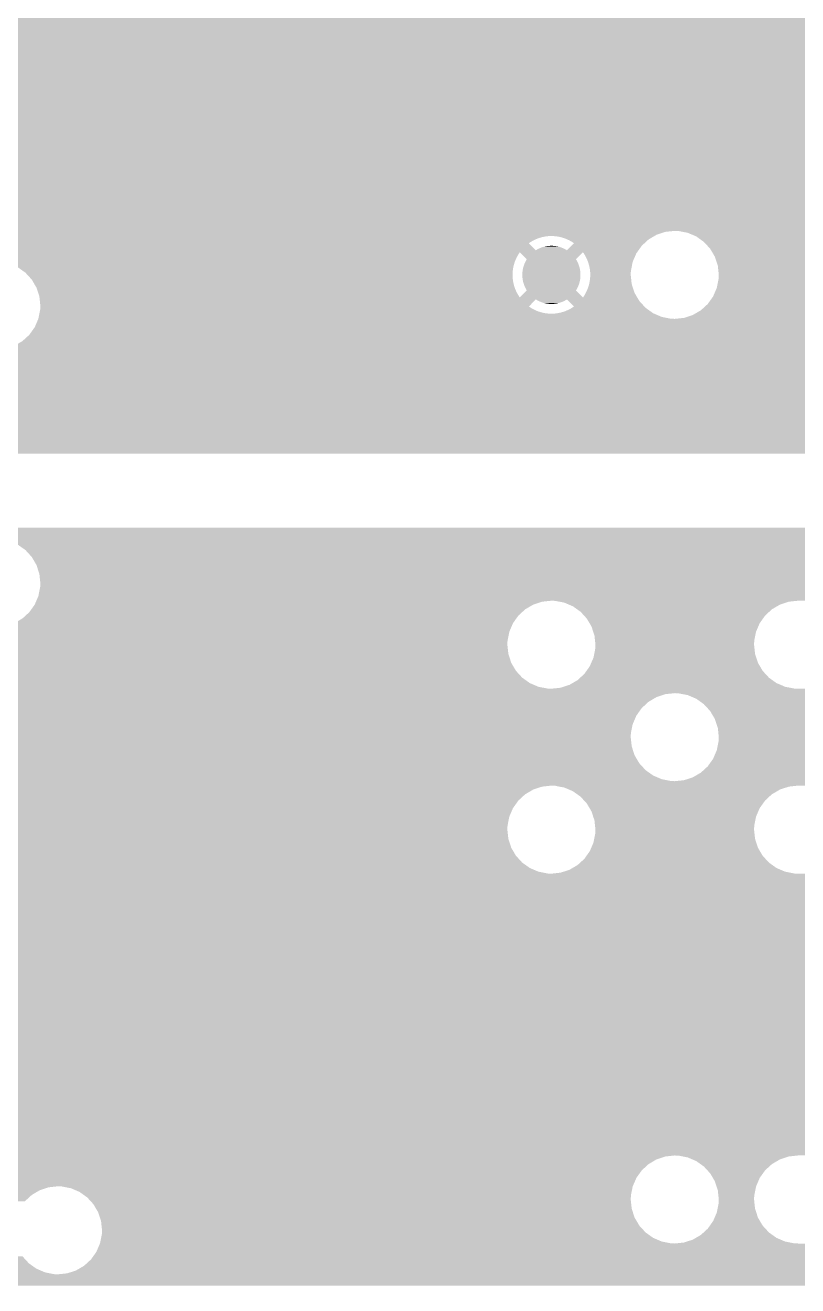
# Model space of a CAD drawing. Extents: x 295 to 953, y 10 to 290.
# Drawn here: x 815.87 to 834.16, y 105.17 to 135.03 of the extents above; entities that cross this region are included whole.
import ezdxf

# ---------------------------------------------------------------- set-up
doc = ezdxf.new("R2010")
doc.units = 0
doc.header["$LTSCALE"] = 5
doc.header["$MEASUREMENT"] = 0
doc.layers.add('PWR', color=7, linetype='CONTINUOUS')

msp = doc.modelspace()

# ---------------------------------------------------------------- linework, layer by layer
at = {"layer": 'PWR'}
for points in [[(796.342, 134.96), (796.342, 137.881), (839.135, 134.96), (839.135, 137.881)], [(796.342, 134.229), (796.342, 134.96), (839.135, 134.229), (839.135, 134.96)], [(796.342, 134.029), (796.342, 134.229), (839.158, 134.029), (839.135, 134.229)], [(796.342, 133.839), (796.342, 134.029), (839.227, 133.839), (839.158, 134.029)], [(796.342, 133.669), (796.342, 133.839), (839.337, 133.669), (839.227, 133.839)], [(796.342, 133.53), (796.342, 133.669), (839.483, 133.53), (839.337, 133.669)], [(796.342, 133.427), (796.342, 133.53), (839.657, 133.427), (839.483, 133.53)], [(796.342, 133.368), (796.342, 133.427), (839.85, 133.368), (839.657, 133.427)], [(796.342, 133.353), (796.342, 133.368), (840.011, 133.353), (839.85, 133.368)], [(796.342, 133.352), (796.342, 133.353), (862.053, 133.352), (862.052, 133.353)], [(796.342, 130.16), (796.342, 133.352), (862.053, 130.16), (862.053, 133.352)], [(807.972, 130.156), (807.88, 130.16), (831.21, 130.156), (831.248, 130.16)], [(808.07, 130.137), (807.972, 130.156), (831.029, 130.137), (831.21, 130.156)], [(808.188, 130.114), (808.07, 130.137), (830.958, 130.114), (831.029, 130.137)], [(808.294, 130.068), (808.188, 130.114), (830.819, 130.068), (830.958, 130.114)], [(808.366, 130.037), (808.294, 130.068), (830.767, 130.037), (830.819, 130.068)], [(808.375, 130.034), (808.366, 130.037), (828.241, 130.034), (828.307, 130.037)], [(808.391, 130.027), (808.375, 130.034), (828.188, 130.027), (828.241, 130.034)], [(808.393, 130.025), (808.391, 130.027), (828.176, 130.025), (828.188, 130.027)], [(808.411, 130.012), (808.393, 130.025), (828.112, 130.012), (828.176, 130.025)], [(808.436, 129.995), (808.411, 130.012), (828.049, 129.995), (828.112, 130.012)], [(808.467, 129.973), (808.436, 129.995), (827.987, 129.973), (828.049, 129.995)], [(808.504, 129.946), (808.467, 129.973), (827.927, 129.946), (827.987, 129.973)], [(808.547, 129.916), (808.504, 129.946), (827.869, 129.916), (827.927, 129.946)], [(828.372, 130.036), (828.307, 130.037), (830.765, 130.036), (830.767, 130.037)], [(828.438, 130.031), (828.372, 130.036), (830.756, 130.031), (830.765, 130.036)], [(828.503, 130.021), (828.438, 130.031), (830.738, 130.021), (830.756, 130.031)], [(828.566, 130.006), (828.503, 130.021), (830.713, 130.006), (830.738, 130.021)], [(828.629, 129.987), (828.566, 130.006), (830.68, 129.987), (830.713, 130.006)], [(828.69, 129.963), (828.629, 129.987), (830.64, 129.963), (830.68, 129.987)], [(828.703, 129.957), (828.69, 129.963), (830.629, 129.957), (830.64, 129.963)], [(828.75, 129.935), (828.703, 129.957), (830.605, 129.935), (830.629, 129.957)], [(828.807, 129.903), (828.75, 129.935), (830.57, 129.903), (830.605, 129.935)], [(831.34, 130.156), (831.248, 130.16), (862.053, 130.156), (862.053, 130.16)], [(831.556, 130.114), (831.34, 130.156), (862.053, 130.114), (862.053, 130.156)], [(831.759, 130.027), (831.556, 130.114), (862.053, 130.027), (862.053, 130.114)], [(831.938, 129.899), (831.759, 130.027), (862.053, 129.899), (862.053, 130.027)], [(808.57, 129.899), (808.547, 129.916), (827.843, 129.899), (827.869, 129.916)], [(808.587, 129.881), (808.57, 129.899), (827.814, 129.881), (827.843, 129.899)], [(808.6, 129.867), (808.587, 129.881), (827.793, 129.867), (827.814, 129.881)], [(808.719, 129.736), (808.6, 129.867), (827.923, 129.736), (827.793, 129.867)], [(808.74, 129.7), (808.719, 129.736), (827.959, 129.7), (827.923, 129.736)], [(808.769, 129.652), (808.74, 129.7), (830.356, 129.652), (830.39, 129.7)], [(808.801, 129.597), (808.769, 129.652), (827.542, 129.597), (827.578, 129.652)], [(827.744, 129.486), (827.578, 129.652), (828.91, 129.486), (829.076, 129.652)], [(827.959, 129.7), (827.992, 129.72), (828.695, 129.7), (828.661, 129.72)], [(827.992, 129.72), (828.009, 129.729), (828.661, 129.72), (828.646, 129.729)], [(828.009, 129.729), (828.043, 129.746), (828.646, 129.729), (828.61, 129.746)], [(828.043, 129.746), (828.061, 129.753), (828.61, 129.746), (828.595, 129.753)], [(828.061, 129.753), (828.095, 129.767), (828.595, 129.753), (828.557, 129.767)], [(828.095, 129.767), (828.114, 129.773), (828.557, 129.767), (828.541, 129.773)], [(828.114, 129.773), (828.15, 129.784), (828.541, 129.773), (828.503, 129.784)], [(828.15, 129.784), (828.17, 129.788), (828.503, 129.784), (828.487, 129.788)], [(828.17, 129.788), (828.205, 129.796), (828.487, 129.788), (828.446, 129.796)], [(828.205, 129.796), (828.227, 129.799), (828.446, 129.796), (828.431, 129.799)], [(828.227, 129.799), (828.261, 129.804), (828.431, 129.799), (828.388, 129.804)], [(828.261, 129.804), (828.289, 129.805), (828.388, 129.804), (828.375, 129.805)], [(828.289, 129.805), (828.318, 129.807), (828.375, 129.805), (828.318, 129.807)], [(828.695, 129.7), (828.803, 129.808), (830.39, 129.7), (830.467, 129.808)], [(828.803, 129.808), (828.861, 129.867), (830.467, 129.808), (830.531, 129.867)], [(828.861, 129.867), (828.807, 129.903), (830.531, 129.867), (830.57, 129.903)], [(829.092, 129.628), (829.076, 129.652), (830.339, 129.628), (830.356, 129.652)], [(829.102, 129.614), (829.092, 129.628), (830.333, 129.614), (830.339, 129.628)], [(832.087, 129.736), (831.938, 129.899), (862.053, 129.736), (862.053, 129.899)], [(832.132, 129.661), (832.087, 129.736), (862.053, 129.661), (862.053, 129.736)], [(832.145, 129.637), (832.132, 129.661), (848.531, 129.637), (848.774, 129.661)], [(832.186, 129.568), (832.145, 129.637), (848.298, 129.568), (848.531, 129.637)], [(808.831, 129.546), (808.801, 129.597), (827.513, 129.546), (827.542, 129.597)], [(808.833, 129.54), (808.831, 129.546), (827.51, 129.54), (827.513, 129.546)], [(808.852, 129.481), (808.833, 129.54), (827.482, 129.481), (827.51, 129.54)], [(808.869, 129.43), (808.852, 129.481), (827.462, 129.43), (827.482, 129.481)], [(815.274, 129.426), (815.183, 129.43), (827.46, 129.426), (827.462, 129.43)], [(815.307, 129.42), (815.274, 129.426), (827.458, 129.42), (827.46, 129.426)], [(815.491, 129.383), (815.307, 129.42), (827.447, 129.383), (827.458, 129.42)], [(815.553, 129.357), (815.491, 129.383), (827.439, 129.357), (827.447, 129.383)], [(815.693, 129.296), (815.553, 129.357), (827.425, 129.296), (827.439, 129.357)], [(827.659, 129.286), (827.672, 129.332), (828.995, 129.286), (828.982, 129.332)], [(827.672, 129.332), (827.675, 129.34), (828.982, 129.332), (828.979, 129.34)], [(827.675, 129.34), (827.692, 129.385), (828.979, 129.34), (828.962, 129.385)], [(827.692, 129.385), (827.696, 129.393), (828.962, 129.385), (828.959, 129.393)], [(827.696, 129.393), (827.716, 129.436), (828.959, 129.393), (828.938, 129.436)], [(827.716, 129.436), (827.721, 129.444), (828.938, 129.436), (828.934, 129.444)], [(827.721, 129.444), (827.744, 129.486), (828.934, 129.444), (828.91, 129.486)], [(829.135, 129.558), (829.102, 129.614), (830.309, 129.558), (830.333, 129.614)], [(829.164, 129.499), (829.135, 129.558), (830.283, 129.499), (830.309, 129.558)], [(829.189, 129.438), (829.164, 129.499), (830.257, 129.438), (830.283, 129.499)], [(829.194, 129.426), (829.189, 129.438), (830.252, 129.426), (830.257, 129.438)], [(829.21, 129.376), (829.194, 129.426), (830.242, 129.376), (830.252, 129.426)], [(829.226, 129.313), (829.21, 129.376), (830.23, 129.313), (830.242, 129.376)], [(832.199, 129.546), (832.186, 129.568), (848.255, 129.546), (848.298, 129.568)], [(832.228, 129.456), (832.199, 129.546), (848.082, 129.456), (848.255, 129.546)], [(832.268, 129.337), (832.228, 129.456), (847.931, 129.337), (848.082, 129.456)], [(832.271, 129.305), (832.268, 129.337), (847.891, 129.305), (847.931, 129.337)], [(815.698, 129.293), (815.693, 129.296), (827.424, 129.293), (827.425, 129.296)], [(815.789, 129.228), (815.698, 129.293), (827.414, 129.228), (827.424, 129.293)], [(815.873, 129.169), (815.789, 129.228), (827.409, 129.169), (827.414, 129.228)], [(815.878, 129.163), (815.873, 129.169), (827.408, 129.163), (827.409, 129.169)], [(815.938, 129.097), (815.878, 129.163), (827.407, 129.097), (827.408, 129.163)], [(815.998, 129.032), (815.938, 129.097), (827.411, 129.032), (827.407, 129.097)], [(816.022, 129.006), (815.998, 129.032), (827.414, 129.006), (827.411, 129.032)], [(827.638, 129.118), (827.639, 129.165), (829.016, 129.118), (829.014, 129.165)], [(827.638, 129.117), (827.638, 129.118), (829.016, 129.117), (829.016, 129.118)], [(827.64, 129.07), (827.638, 129.117), (829.015, 129.07), (829.016, 129.117)], [(827.639, 129.165), (827.64, 129.174), (829.014, 129.165), (829.014, 129.174)], [(827.64, 129.174), (827.646, 129.222), (829.014, 129.174), (829.008, 129.222)], [(827.64, 129.061), (827.64, 129.07), (829.014, 129.061), (829.015, 129.07)], [(827.646, 129.013), (827.64, 129.061), (829.009, 129.013), (829.014, 129.061)], [(827.646, 129.222), (827.647, 129.231), (829.008, 129.222), (829.007, 129.231)], [(827.647, 129.231), (827.656, 129.277), (829.007, 129.231), (828.997, 129.277)], [(827.656, 129.277), (827.659, 129.286), (828.997, 129.277), (828.995, 129.286)], [(829.238, 129.248), (829.226, 129.313), (830.217, 129.248), (830.23, 129.313)], [(829.242, 129.209), (829.238, 129.248), (830.209, 129.209), (830.217, 129.248)], [(829.24, 129.007), (829.246, 129.072), (830.217, 129.007), (830.21, 129.072)], [(829.245, 129.183), (829.242, 129.209), (830.208, 129.183), (830.209, 129.209)], [(829.247, 129.118), (829.245, 129.183), (830.205, 129.118), (830.208, 129.183)], [(829.246, 129.072), (829.247, 129.117), (830.21, 129.072), (830.205, 129.117)], [(829.247, 129.117), (829.247, 129.118), (830.205, 129.117), (830.205, 129.118)], [(832.291, 129.12), (832.271, 129.305), (847.732, 129.12), (847.891, 129.305)], [(832.287, 129.026), (832.291, 129.118), (847.679, 129.026), (847.731, 129.118)], [(832.291, 129.118), (832.291, 129.12), (847.731, 129.118), (847.732, 129.12)], [(816.045, 128.967), (816.022, 129.006), (827.419, 128.967), (827.414, 129.006)], [(816.082, 128.903), (816.045, 128.967), (827.432, 128.903), (827.419, 128.967)], [(816.119, 128.839), (816.082, 128.903), (827.45, 128.839), (827.432, 128.903)], [(816.133, 128.816), (816.119, 128.839), (827.458, 128.816), (827.45, 128.839)], [(816.146, 128.778), (816.133, 128.816), (827.472, 128.778), (827.458, 128.816)], [(816.165, 128.718), (816.146, 128.778), (827.498, 128.718), (827.472, 128.778)], [(827.578, 128.583), (827.744, 128.749), (829.076, 128.583), (828.91, 128.749)], [(827.647, 129.004), (827.646, 129.013), (829.007, 129.004), (829.009, 129.013)], [(827.657, 128.958), (827.647, 129.004), (828.998, 128.958), (829.007, 129.004)], [(827.659, 128.949), (827.657, 128.958), (828.995, 128.949), (828.998, 128.958)], [(827.672, 128.903), (827.659, 128.949), (828.982, 128.903), (828.995, 128.949)], [(827.675, 128.895), (827.672, 128.903), (828.979, 128.895), (828.982, 128.903)], [(827.692, 128.85), (827.675, 128.895), (828.962, 128.85), (828.979, 128.895)], [(827.695, 128.842), (827.692, 128.85), (828.958, 128.842), (828.962, 128.85)], [(827.716, 128.799), (827.695, 128.842), (828.938, 128.799), (828.958, 128.842)], [(827.72, 128.791), (827.716, 128.799), (828.934, 128.791), (828.938, 128.799)], [(827.744, 128.749), (827.72, 128.791), (828.91, 128.749), (828.934, 128.791)], [(829.144, 128.695), (829.172, 128.754), (830.295, 128.695), (830.276, 128.754)], [(829.172, 128.754), (829.196, 128.815), (830.276, 128.754), (830.256, 128.815)], [(829.196, 128.815), (829.215, 128.878), (830.256, 128.815), (830.235, 128.878)], [(829.215, 128.878), (829.22, 128.898), (830.235, 128.878), (830.229, 128.898)], [(829.22, 128.898), (829.23, 128.942), (830.229, 128.898), (830.224, 128.942)], [(829.23, 128.942), (829.24, 129.007), (830.224, 128.942), (830.217, 129.007)], [(832.187, 128.677), (832.244, 128.809), (847.534, 128.677), (847.579, 128.809)], [(832.244, 128.809), (832.264, 128.908), (847.579, 128.809), (847.612, 128.908)], [(832.264, 128.908), (832.287, 129.026), (847.612, 128.908), (847.679, 129.026)], [(816.185, 128.66), (816.165, 128.718), (827.529, 128.66), (827.498, 128.718)], [(816.202, 128.606), (816.185, 128.66), (827.562, 128.606), (827.529, 128.66)], [(816.202, 128.604), (816.202, 128.606), (827.564, 128.604), (827.562, 128.606)], [(816.205, 128.583), (816.202, 128.604), (827.578, 128.583), (827.564, 128.604)], [(816.21, 128.535), (816.205, 128.583), (830.388, 128.535), (830.359, 128.583)], [(816.225, 128.387), (816.21, 128.535), (827.812, 128.387), (827.959, 128.535)], [(827.993, 128.515), (827.959, 128.535), (828.662, 128.515), (828.695, 128.535)], [(828.008, 128.506), (827.993, 128.515), (828.645, 128.506), (828.662, 128.515)], [(828.044, 128.489), (828.008, 128.506), (828.611, 128.489), (828.645, 128.506)], [(828.06, 128.482), (828.044, 128.489), (828.593, 128.482), (828.611, 128.489)], [(828.097, 128.468), (828.06, 128.482), (828.559, 128.468), (828.593, 128.482)], [(828.113, 128.462), (828.097, 128.468), (828.54, 128.462), (828.559, 128.468)], [(828.152, 128.451), (828.113, 128.462), (828.504, 128.451), (828.54, 128.462)], [(828.167, 128.447), (828.152, 128.451), (828.484, 128.447), (828.504, 128.451)], [(828.208, 128.439), (828.167, 128.447), (828.449, 128.439), (828.484, 128.447)], [(828.223, 128.436), (828.208, 128.439), (828.427, 128.436), (828.449, 128.439)], [(828.266, 128.431), (828.223, 128.436), (828.393, 128.431), (828.427, 128.436)], [(828.279, 128.43), (828.266, 128.431), (828.365, 128.43), (828.393, 128.431)], [(828.336, 128.428), (828.279, 128.43), (828.336, 128.428), (828.365, 128.43)], [(828.731, 128.499), (828.695, 128.535), (830.409, 128.499), (830.388, 128.535)], [(828.861, 128.368), (828.731, 128.499), (830.528, 128.368), (830.409, 128.499)], [(829.076, 128.583), (829.112, 128.638), (830.359, 128.583), (830.327, 128.638)], [(829.112, 128.638), (829.141, 128.689), (830.327, 128.638), (830.297, 128.689)], [(829.141, 128.689), (829.144, 128.695), (830.297, 128.689), (830.295, 128.695)], [(832.03, 128.427), (832.035, 128.435), (847.501, 128.427), (847.501, 128.435)], [(832.035, 128.435), (832.157, 128.607), (847.501, 128.435), (847.524, 128.607)], [(832.157, 128.607), (832.187, 128.677), (847.524, 128.607), (847.534, 128.677)], [(816.187, 128.121), (816.202, 128.198), (830.94, 128.121), (830.762, 128.198)], [(816.202, 128.199), (816.203, 128.204), (828.282, 128.199), (828.216, 128.204)], [(816.202, 128.198), (816.202, 128.199), (828.347, 128.198), (828.282, 128.199)], [(816.203, 128.204), (816.205, 128.214), (828.216, 128.204), (828.152, 128.214)], [(816.205, 128.214), (816.208, 128.229), (828.152, 128.214), (828.088, 128.229)], [(816.208, 128.229), (816.212, 128.248), (828.088, 128.229), (828.025, 128.248)], [(816.212, 128.248), (816.217, 128.272), (828.025, 128.248), (827.964, 128.272)], [(816.217, 128.272), (816.221, 128.295), (827.964, 128.272), (827.915, 128.295)], [(816.221, 128.295), (816.222, 128.3), (827.915, 128.295), (827.905, 128.3)], [(816.222, 128.3), (816.223, 128.332), (827.905, 128.3), (827.847, 128.332)], [(816.223, 128.332), (816.225, 128.368), (827.847, 128.332), (827.793, 128.368)], [(816.225, 128.368), (816.225, 128.387), (827.793, 128.368), (827.812, 128.387)], [(828.347, 128.198), (828.413, 128.201), (830.762, 128.198), (830.754, 128.201)], [(828.413, 128.201), (828.466, 128.208), (830.754, 128.201), (830.737, 128.208)], [(828.466, 128.208), (828.478, 128.21), (830.737, 128.208), (830.735, 128.21)], [(828.478, 128.21), (828.542, 128.223), (830.735, 128.21), (830.717, 128.223)], [(828.542, 128.223), (828.605, 128.24), (830.717, 128.223), (830.692, 128.24)], [(828.605, 128.24), (828.667, 128.262), (830.692, 128.24), (830.661, 128.262)], [(828.667, 128.262), (828.727, 128.289), (830.661, 128.262), (830.624, 128.289)], [(828.727, 128.289), (828.785, 128.319), (830.624, 128.289), (830.581, 128.319)], [(828.785, 128.319), (828.812, 128.336), (830.581, 128.319), (830.558, 128.336)], [(828.812, 128.336), (828.841, 128.354), (830.558, 128.336), (830.541, 128.354)], [(828.841, 128.354), (828.861, 128.368), (830.541, 128.354), (830.528, 128.368)], [(831.467, 128.098), (831.609, 128.145), (847.538, 128.098), (847.524, 128.145)], [(831.609, 128.145), (831.677, 128.167), (847.524, 128.145), (847.522, 128.167)], [(831.677, 128.167), (831.867, 128.278), (847.522, 128.167), (847.511, 128.278)], [(831.867, 128.278), (831.986, 128.387), (847.511, 128.278), (847.501, 128.387)], [(831.986, 128.387), (832.03, 128.427), (847.501, 128.387), (847.501, 128.427)], [(815.964, 127.697), (816.092, 127.877), (847.704, 127.697), (847.611, 127.877)], [(816.092, 127.877), (816.107, 127.911), (847.611, 127.877), (847.593, 127.911)], [(816.107, 127.911), (816.177, 128.075), (847.593, 127.911), (847.545, 128.075)], [(816.177, 128.075), (816.179, 128.079), (831.248, 128.075), (831.156, 128.079)], [(816.179, 128.079), (816.187, 128.121), (831.154, 128.079), (830.94, 128.121)], [(816.179, 128.079), (816.179, 128.079), (831.156, 128.079), (831.154, 128.079)], [(831.248, 128.075), (831.467, 128.098), (847.545, 128.075), (847.538, 128.098)], [(815.726, 127.504), (815.801, 127.548), (847.857, 127.504), (847.822, 127.548)], [(815.801, 127.548), (815.962, 127.695), (847.822, 127.548), (847.705, 127.695)], [(815.962, 127.695), (815.964, 127.697), (847.705, 127.695), (847.704, 127.697)], [(796.342, 127.225), (796.342, 127.344), (848.254, 127.225), (848.043, 127.344)], [(815.183, 127.344), (815.19, 127.345), (848.043, 127.344), (848.042, 127.345)], [(815.19, 127.345), (815.402, 127.368), (848.042, 127.345), (848.016, 127.368)], [(815.402, 127.368), (815.611, 127.437), (848.016, 127.368), (847.935, 127.437)], [(815.611, 127.437), (815.726, 127.504), (847.935, 127.437), (847.857, 127.504)], [(796.342, 127.147), (796.342, 127.225), (848.485, 127.147), (848.254, 127.225)], [(796.342, 127.115), (796.342, 127.147), (848.726, 127.115), (848.485, 127.147)], [(796.342, 127.114), (796.342, 127.115), (848.774, 127.114), (848.726, 127.115)], [(796.342, 126.01), (796.342, 127.114), (862.053, 126.01), (862.053, 127.114)], [(796.342, 125.986), (796.342, 126.01), (848.531, 125.986), (848.774, 126.01)], [(796.342, 125.917), (796.342, 125.986), (848.298, 125.917), (848.531, 125.986)], [(796.342, 125.805), (796.342, 125.917), (848.082, 125.805), (848.298, 125.917)], [(796.342, 125.653), (796.342, 125.805), (847.891, 125.653), (848.082, 125.805)], [(796.342, 125.468), (796.342, 125.653), (847.732, 125.468), (847.891, 125.653)], [(796.342, 125.256), (796.342, 125.468), (847.612, 125.256), (847.732, 125.468)], [(796.342, 125.099), (796.342, 125.256), (847.559, 125.099), (847.612, 125.256)], [(796.416, 125.026), (796.342, 125.099), (847.534, 125.026), (847.559, 125.099)], [(796.559, 124.882), (796.416, 125.026), (847.515, 124.882), (847.534, 125.026)], [(778.614, 123.105), (778.592, 123.129), (838.942, 123.105), (838.918, 123.129)], [(778.724, 122.936), (778.614, 123.105), (839.111, 122.936), (838.942, 123.105)], [(778.733, 122.913), (778.724, 122.936), (839.135, 122.913), (839.111, 122.936)], [(778.733, 122.912), (778.733, 122.913), (839.135, 122.912), (839.135, 122.913)], [(778.752, 122.858), (778.733, 122.912), (839.135, 122.858), (839.135, 122.912)], [(815.274, 122.854), (815.183, 122.858), (839.135, 122.854), (839.135, 122.858)], [(815.491, 122.811), (815.274, 122.854), (839.135, 122.811), (839.135, 122.854)], [(815.693, 122.724), (815.491, 122.811), (839.135, 122.724), (839.135, 122.811)], [(815.873, 122.597), (815.693, 122.724), (839.135, 122.597), (839.135, 122.724)], [(816.022, 122.434), (815.873, 122.597), (839.135, 122.434), (839.135, 122.597)], [(816.133, 122.244), (816.022, 122.434), (839.135, 122.244), (839.135, 122.434)], [(816.202, 122.034), (816.133, 122.244), (839.135, 122.034), (839.135, 122.244)], [(816.225, 121.815), (816.202, 122.034), (839.135, 121.815), (839.135, 122.034)], [(816.179, 121.507), (816.221, 121.723), (839.135, 121.507), (839.135, 121.723)], [(816.221, 121.723), (816.225, 121.815), (839.135, 121.723), (839.135, 121.815)], [(816.013, 121.194), (816.092, 121.304), (827.708, 121.194), (827.897, 121.304)], [(816.092, 121.305), (816.122, 121.374), (827.898, 121.305), (828.108, 121.374)], [(816.092, 121.304), (816.092, 121.305), (827.897, 121.304), (827.898, 121.305)], [(816.122, 121.374), (816.132, 121.397), (828.108, 121.374), (828.327, 121.397)], [(816.132, 121.397), (816.179, 121.507), (839.135, 121.397), (839.135, 121.507)], [(828.419, 121.393), (828.327, 121.397), (834.131, 121.393), (834.169, 121.397)], [(828.517, 121.374), (828.419, 121.393), (833.95, 121.374), (834.131, 121.393)], [(828.635, 121.351), (828.517, 121.374), (833.879, 121.351), (833.95, 121.374)], [(828.741, 121.305), (828.635, 121.351), (833.74, 121.305), (833.879, 121.351)], [(828.838, 121.264), (828.741, 121.305), (833.67, 121.264), (833.74, 121.305)], [(828.936, 121.194), (828.838, 121.264), (833.55, 121.194), (833.67, 121.264)], [(815.613, 120.865), (815.801, 120.976), (827.418, 120.865), (827.496, 120.976)], [(815.801, 120.976), (815.877, 121.045), (827.496, 120.976), (827.546, 121.045)], [(815.877, 121.045), (815.964, 121.125), (827.546, 121.045), (827.633, 121.125)], [(815.964, 121.125), (816.013, 121.194), (827.633, 121.125), (827.708, 121.194)], [(829.017, 121.136), (828.936, 121.194), (833.487, 121.136), (833.55, 121.194)], [(829.101, 121.045), (829.017, 121.136), (833.388, 121.045), (833.487, 121.136)], [(829.166, 120.973), (829.101, 121.045), (833.337, 120.973), (833.388, 121.045)], [(829.23, 120.865), (829.166, 120.973), (833.26, 120.865), (833.337, 120.973)], [(811.791, 120.663), (811.755, 120.772), (827.331, 120.663), (827.378, 120.772)], [(815.183, 120.772), (815.402, 120.796), (827.378, 120.772), (827.388, 120.796)], [(815.402, 120.796), (815.611, 120.864), (827.388, 120.796), (827.418, 120.864)], [(815.611, 120.864), (815.613, 120.865), (827.418, 120.864), (827.418, 120.865)], [(829.278, 120.783), (829.23, 120.865), (833.225, 120.783), (833.26, 120.865)], [(829.317, 120.663), (829.278, 120.783), (833.173, 120.663), (833.225, 120.783)], [(811.821, 120.574), (811.791, 120.663), (827.313, 120.574), (827.331, 120.663)], [(811.834, 120.446), (811.821, 120.574), (827.288, 120.446), (827.313, 120.574)], [(811.844, 120.355), (811.834, 120.446), (827.284, 120.355), (827.288, 120.446)], [(829.347, 120.574), (829.317, 120.663), (833.155, 120.574), (833.173, 120.663)], [(829.36, 120.446), (829.347, 120.574), (833.13, 120.446), (833.155, 120.574)], [(829.37, 120.355), (829.36, 120.446), (833.126, 120.355), (833.13, 120.446)], [(811.797, 120.046), (811.815, 120.135), (827.337, 120.046), (827.308, 120.135)], [(811.815, 120.135), (811.84, 120.263), (827.308, 120.135), (827.294, 120.263)], [(811.84, 120.263), (811.844, 120.355), (827.294, 120.263), (827.284, 120.355)], [(829.323, 120.046), (829.341, 120.135), (833.179, 120.046), (833.15, 120.135)], [(829.341, 120.135), (829.366, 120.263), (833.15, 120.135), (833.136, 120.263)], [(829.366, 120.263), (829.37, 120.355), (833.136, 120.263), (833.126, 120.355)], [(811.633, 119.736), (811.71, 119.844), (827.488, 119.736), (827.424, 119.844)], [(811.71, 119.844), (811.745, 119.926), (827.424, 119.844), (827.376, 119.926)], [(811.745, 119.926), (811.797, 120.046), (827.376, 119.926), (827.337, 120.046)], [(829.159, 119.736), (829.236, 119.844), (833.33, 119.736), (833.266, 119.844)], [(829.236, 119.844), (829.271, 119.926), (833.266, 119.844), (833.218, 119.926)], [(829.271, 119.926), (829.323, 120.046), (833.218, 119.926), (833.179, 120.046)], [(811.301, 119.445), (811.42, 119.515), (827.816, 119.445), (827.718, 119.515)], [(811.42, 119.515), (811.483, 119.573), (827.718, 119.515), (827.637, 119.573)], [(811.483, 119.573), (811.583, 119.664), (827.637, 119.573), (827.553, 119.664)], [(811.583, 119.664), (811.633, 119.736), (827.553, 119.664), (827.488, 119.736)], [(828.827, 119.445), (828.946, 119.515), (833.658, 119.445), (833.56, 119.515)], [(828.946, 119.515), (829.009, 119.573), (833.56, 119.515), (833.479, 119.573)], [(829.009, 119.573), (829.109, 119.664), (833.479, 119.573), (833.395, 119.664)], [(829.109, 119.664), (829.159, 119.736), (833.395, 119.664), (833.33, 119.736)], [(784.691, 119.114), (784.721, 119.183), (830.819, 119.114), (831.029, 119.183)], [(784.721, 119.183), (784.731, 119.207), (831.029, 119.183), (831.248, 119.207)], [(784.731, 119.207), (784.776, 119.312), (839.135, 119.207), (839.135, 119.312)], [(810.801, 119.312), (810.839, 119.316), (828.327, 119.312), (828.235, 119.316)], [(810.839, 119.316), (811.02, 119.335), (828.235, 119.316), (828.137, 119.335)], [(811.02, 119.335), (811.091, 119.358), (828.137, 119.335), (828.019, 119.358)], [(811.091, 119.358), (811.23, 119.404), (828.019, 119.358), (827.913, 119.404)], [(811.23, 119.404), (811.301, 119.445), (827.913, 119.404), (827.816, 119.445)], [(828.327, 119.312), (828.365, 119.316), (834.169, 119.312), (834.077, 119.316)], [(828.365, 119.316), (828.546, 119.335), (834.077, 119.316), (833.979, 119.335)], [(828.546, 119.335), (828.617, 119.358), (833.979, 119.335), (833.861, 119.358)], [(828.617, 119.358), (828.756, 119.404), (833.861, 119.358), (833.755, 119.404)], [(828.756, 119.404), (828.827, 119.445), (833.755, 119.404), (833.658, 119.445)], [(831.34, 119.202), (831.248, 119.207), (839.135, 119.202), (839.135, 119.207)], [(831.556, 119.16), (831.34, 119.202), (839.135, 119.16), (839.135, 119.202)], [(784.476, 118.854), (784.563, 118.934), (830.467, 118.854), (830.554, 118.934)], [(784.563, 118.934), (784.612, 119.003), (830.554, 118.934), (830.629, 119.003)], [(784.612, 119.003), (784.691, 119.114), (830.629, 119.003), (830.818, 119.114)], [(784.691, 119.114), (784.691, 119.114), (830.818, 119.114), (830.819, 119.114)], [(831.759, 119.073), (831.556, 119.16), (839.135, 119.073), (839.135, 119.16)], [(831.938, 118.945), (831.759, 119.073), (839.135, 118.945), (839.135, 119.073)], [(832.087, 118.783), (831.938, 118.945), (839.135, 118.783), (839.135, 118.945)], [(778.816, 118.472), (778.816, 118.581), (830.252, 118.472), (830.299, 118.581)], [(783.782, 118.581), (784.001, 118.605), (830.299, 118.581), (830.309, 118.605)], [(784.001, 118.605), (784.21, 118.674), (830.309, 118.605), (830.339, 118.674)], [(784.212, 118.674), (784.401, 118.785), (830.339, 118.674), (830.417, 118.785)], [(784.401, 118.785), (784.476, 118.854), (830.417, 118.785), (830.467, 118.854)], [(832.199, 118.592), (832.087, 118.783), (839.135, 118.592), (839.135, 118.783)], [(832.268, 118.383), (832.199, 118.592), (839.135, 118.383), (839.135, 118.592)], [(778.816, 118.256), (778.816, 118.472), (830.209, 118.256), (830.252, 118.472)], [(832.291, 118.164), (832.268, 118.383), (839.135, 118.164), (839.135, 118.383)], [(778.816, 118.164), (778.816, 118.256), (830.205, 118.164), (830.209, 118.256)], [(778.816, 117.945), (778.816, 118.164), (830.229, 117.945), (830.205, 118.164)], [(832.244, 117.856), (832.287, 118.072), (839.135, 117.856), (839.135, 118.072)], [(832.287, 118.072), (832.291, 118.164), (839.135, 118.072), (839.135, 118.164)], [(778.816, 117.735), (778.816, 117.945), (830.297, 117.735), (830.229, 117.945)], [(778.816, 117.545), (778.816, 117.735), (830.409, 117.545), (830.297, 117.735)], [(832.157, 117.653), (832.244, 117.856), (839.135, 117.653), (839.135, 117.856)], [(778.816, 117.382), (778.816, 117.545), (830.558, 117.382), (830.409, 117.545)], [(778.816, 117.255), (778.816, 117.382), (830.737, 117.255), (830.558, 117.382)], [(831.867, 117.324), (832.03, 117.473), (839.135, 117.324), (839.135, 117.473)], [(832.03, 117.473), (832.157, 117.653), (839.135, 117.473), (839.135, 117.653)], [(778.816, 117.168), (778.816, 117.255), (830.94, 117.168), (830.737, 117.255)], [(778.816, 117.125), (778.816, 117.168), (831.156, 117.125), (830.94, 117.168)], [(778.816, 117.121), (778.816, 117.125), (831.248, 117.121), (831.156, 117.125)], [(778.816, 117.016), (778.816, 117.121), (839.135, 117.016), (839.135, 117.121)], [(831.248, 117.121), (831.467, 117.144), (839.135, 117.121), (839.135, 117.144)], [(831.467, 117.144), (831.677, 117.213), (839.135, 117.144), (839.135, 117.213)], [(831.677, 117.213), (831.867, 117.324), (839.135, 117.213), (839.135, 117.324)], [(807.972, 117.012), (807.88, 117.016), (828.289, 117.012), (828.327, 117.016)], [(808.07, 116.992), (807.972, 117.012), (828.108, 116.992), (828.289, 117.012)], [(808.188, 116.969), (808.07, 116.992), (828.037, 116.969), (828.108, 116.992)], [(808.294, 116.924), (808.188, 116.969), (827.898, 116.924), (828.037, 116.969)], [(808.391, 116.882), (808.294, 116.924), (827.828, 116.882), (827.898, 116.924)], [(808.489, 116.812), (808.391, 116.882), (827.708, 116.812), (827.828, 116.882)], [(808.57, 116.755), (808.489, 116.812), (827.645, 116.755), (827.708, 116.812)], [(828.419, 117.012), (828.327, 117.016), (834.131, 117.012), (834.169, 117.016)], [(828.517, 116.992), (828.419, 117.012), (833.95, 116.992), (834.131, 117.012)], [(828.635, 116.969), (828.517, 116.992), (833.879, 116.969), (833.95, 116.992)], [(828.741, 116.924), (828.635, 116.969), (833.74, 116.924), (833.879, 116.969)], [(828.838, 116.882), (828.741, 116.924), (833.67, 116.882), (833.74, 116.924)], [(828.936, 116.812), (828.838, 116.882), (833.55, 116.812), (833.67, 116.882)], [(829.017, 116.755), (828.936, 116.812), (833.487, 116.755), (833.55, 116.812)], [(808.654, 116.663), (808.57, 116.755), (827.546, 116.663), (827.645, 116.755)], [(808.719, 116.592), (808.654, 116.663), (827.495, 116.592), (827.546, 116.663)], [(808.783, 116.484), (808.719, 116.592), (827.418, 116.484), (827.495, 116.592)], [(808.831, 116.402), (808.783, 116.484), (827.383, 116.402), (827.418, 116.484)], [(829.101, 116.663), (829.017, 116.755), (833.388, 116.663), (833.487, 116.755)], [(829.166, 116.592), (829.101, 116.663), (833.337, 116.592), (833.388, 116.663)], [(829.23, 116.484), (829.166, 116.592), (833.26, 116.484), (833.337, 116.592)], [(829.278, 116.402), (829.23, 116.484), (833.225, 116.402), (833.26, 116.484)], [(808.87, 116.281), (808.831, 116.402), (827.331, 116.281), (827.383, 116.402)], [(808.9, 116.192), (808.87, 116.281), (827.313, 116.192), (827.331, 116.281)], [(808.913, 116.065), (808.9, 116.192), (827.288, 116.065), (827.313, 116.192)], [(829.317, 116.281), (829.278, 116.402), (833.173, 116.281), (833.225, 116.402)], [(829.347, 116.192), (829.317, 116.281), (833.155, 116.192), (833.173, 116.281)], [(829.36, 116.065), (829.347, 116.192), (833.13, 116.065), (833.155, 116.192)], [(808.923, 115.973), (808.913, 116.065), (827.284, 115.973), (827.288, 116.065)], [(808.919, 115.881), (808.923, 115.973), (827.294, 115.881), (827.284, 115.973)], [(829.37, 115.973), (829.36, 116.065), (833.126, 115.973), (833.13, 116.065)], [(829.366, 115.881), (829.37, 115.973), (833.136, 115.881), (833.126, 115.973)], [(808.824, 115.544), (808.876, 115.665), (827.376, 115.544), (827.337, 115.665)], [(808.876, 115.665), (808.894, 115.754), (827.337, 115.665), (827.308, 115.754)], [(808.894, 115.754), (808.919, 115.881), (827.308, 115.754), (827.294, 115.881)], [(829.271, 115.544), (829.323, 115.665), (833.218, 115.544), (833.179, 115.665)], [(829.323, 115.665), (829.341, 115.754), (833.179, 115.665), (833.15, 115.754)], [(829.341, 115.754), (829.366, 115.881), (833.15, 115.754), (833.136, 115.881)], [(808.662, 115.283), (808.712, 115.354), (827.553, 115.283), (827.488, 115.354)], [(808.712, 115.354), (808.789, 115.462), (827.488, 115.354), (827.424, 115.462)], [(808.789, 115.462), (808.824, 115.544), (827.424, 115.462), (827.376, 115.544)], [(829.109, 115.283), (829.159, 115.354), (833.395, 115.283), (833.33, 115.354)], [(829.159, 115.354), (829.236, 115.462), (833.33, 115.354), (833.266, 115.462)], [(829.236, 115.462), (829.271, 115.544), (833.266, 115.462), (833.218, 115.544)], [(808.17, 114.977), (808.309, 115.022), (828.019, 114.977), (827.913, 115.022)], [(808.309, 115.022), (808.38, 115.064), (827.913, 115.022), (827.816, 115.064)], [(808.38, 115.064), (808.499, 115.134), (827.816, 115.064), (827.718, 115.134)], [(808.499, 115.134), (808.562, 115.191), (827.718, 115.134), (827.637, 115.191)], [(808.562, 115.191), (808.662, 115.283), (827.637, 115.191), (827.553, 115.283)], [(828.617, 114.977), (828.756, 115.022), (833.861, 114.977), (833.755, 115.022)], [(828.756, 115.022), (828.827, 115.064), (833.755, 115.022), (833.658, 115.064)], [(828.827, 115.064), (828.946, 115.134), (833.658, 115.064), (833.56, 115.134)], [(828.946, 115.134), (829.009, 115.191), (833.56, 115.134), (833.479, 115.191)], [(829.009, 115.191), (829.109, 115.283), (833.479, 115.191), (833.395, 115.283)], [(778.816, 112.685), (778.816, 114.93), (839.135, 112.685), (839.135, 114.93)], [(807.88, 114.93), (807.918, 114.934), (828.327, 114.93), (828.235, 114.934)], [(807.918, 114.934), (808.099, 114.954), (828.235, 114.934), (828.137, 114.954)], [(808.099, 114.954), (808.17, 114.977), (828.137, 114.954), (828.019, 114.977)], [(828.327, 114.93), (828.365, 114.934), (834.169, 114.93), (834.077, 114.934)], [(828.365, 114.934), (828.546, 114.954), (834.077, 114.934), (833.979, 114.954)], [(828.546, 114.954), (828.617, 114.977), (833.979, 114.954), (833.861, 114.977)], [(779.033, 112.468), (778.816, 112.685), (839.135, 112.468), (839.135, 112.685)], [(802.849, 112.464), (802.768, 112.468), (839.135, 112.464), (839.135, 112.468)], [(803.047, 112.422), (802.849, 112.464), (839.135, 112.422), (839.135, 112.464)], [(803.23, 112.337), (803.047, 112.422), (839.135, 112.337), (839.135, 112.422)], [(803.388, 112.211), (803.23, 112.337), (839.135, 112.211), (839.135, 112.337)], [(804.118, 111.481), (803.388, 112.211), (839.135, 111.481), (839.135, 112.211)], [(804.173, 111.421), (804.118, 111.481), (839.135, 111.421), (839.135, 111.481)], [(804.283, 111.252), (804.173, 111.421), (839.135, 111.252), (839.135, 111.421)], [(804.352, 111.062), (804.283, 111.252), (839.135, 111.062), (839.135, 111.252)], [(804.375, 110.861), (804.352, 111.062), (839.135, 110.861), (839.135, 111.062)], [(804.375, 108.253), (804.375, 110.861), (839.135, 108.253), (839.135, 110.861)], [(807.972, 108.249), (807.88, 108.253), (831.21, 108.249), (831.248, 108.253)], [(808.07, 108.229), (807.972, 108.249), (831.029, 108.229), (831.21, 108.249)], [(808.188, 108.206), (808.07, 108.229), (830.958, 108.206), (831.029, 108.229)], [(808.294, 108.161), (808.188, 108.206), (830.819, 108.161), (830.958, 108.206)], [(808.366, 108.13), (808.294, 108.161), (830.767, 108.13), (830.819, 108.161)], [(810.846, 108.129), (810.781, 108.13), (830.765, 108.129), (830.767, 108.13)], [(810.912, 108.123), (810.846, 108.129), (830.756, 108.123), (830.765, 108.129)], [(810.977, 108.113), (810.912, 108.123), (830.738, 108.113), (830.756, 108.123)], [(831.34, 108.249), (831.248, 108.253), (834.131, 108.249), (834.169, 108.253)], [(831.438, 108.229), (831.34, 108.249), (833.95, 108.229), (834.131, 108.249)], [(831.556, 108.206), (831.438, 108.229), (833.879, 108.206), (833.95, 108.229)], [(831.662, 108.161), (831.556, 108.206), (833.74, 108.161), (833.879, 108.206)], [(831.759, 108.119), (831.662, 108.161), (833.67, 108.119), (833.74, 108.161)], [(811.04, 108.098), (810.977, 108.113), (830.713, 108.098), (830.738, 108.113)], [(811.103, 108.079), (811.04, 108.098), (830.68, 108.079), (830.713, 108.098)], [(811.164, 108.055), (811.103, 108.079), (830.64, 108.055), (830.68, 108.079)], [(811.177, 108.049), (811.164, 108.055), (830.629, 108.049), (830.64, 108.055)], [(811.169, 107.793), (811.277, 107.9), (830.39, 107.793), (830.467, 107.9)], [(811.224, 108.027), (811.177, 108.049), (830.605, 108.027), (830.629, 108.049)], [(811.281, 107.995), (811.224, 108.027), (830.57, 107.995), (830.605, 108.027)], [(811.277, 107.9), (811.335, 107.959), (830.467, 107.9), (830.531, 107.959)], [(811.335, 107.959), (811.281, 107.995), (830.531, 107.959), (830.57, 107.995)], [(831.857, 108.049), (831.759, 108.119), (833.55, 108.049), (833.67, 108.119)], [(831.938, 107.992), (831.857, 108.049), (833.487, 107.992), (833.55, 108.049)], [(832.022, 107.9), (831.938, 107.992), (833.388, 107.9), (833.487, 107.992)], [(832.087, 107.829), (832.022, 107.9), (833.337, 107.829), (833.388, 107.9)], [(832.151, 107.721), (832.087, 107.829), (833.26, 107.721), (833.337, 107.829)], [(808.769, 107.744), (808.74, 107.793), (830.356, 107.744), (830.39, 107.793)], [(811.566, 107.721), (811.55, 107.744), (830.339, 107.721), (830.356, 107.744)], [(811.576, 107.707), (811.566, 107.721), (830.333, 107.707), (830.339, 107.721)], [(811.609, 107.65), (811.576, 107.707), (830.309, 107.65), (830.333, 107.707)], [(811.638, 107.592), (811.609, 107.65), (830.283, 107.592), (830.309, 107.65)], [(811.663, 107.531), (811.638, 107.592), (830.257, 107.531), (830.283, 107.592)], [(811.666, 107.523), (811.663, 107.531), (830.254, 107.523), (830.257, 107.531)], [(811.674, 107.499), (811.666, 107.523), (816.424, 107.499), (816.643, 107.523)], [(816.735, 107.518), (816.643, 107.523), (830.252, 107.518), (830.254, 107.523)], [(832.199, 107.639), (832.151, 107.721), (833.225, 107.639), (833.26, 107.721)], [(832.238, 107.518), (832.199, 107.639), (833.173, 107.518), (833.225, 107.639)], [(811.684, 107.469), (811.674, 107.499), (816.331, 107.469), (816.424, 107.499)], [(811.694, 107.43), (811.684, 107.469), (816.214, 107.43), (816.331, 107.469)], [(811.7, 107.405), (811.694, 107.43), (816.171, 107.405), (816.214, 107.43)], [(811.712, 107.341), (811.7, 107.405), (816.061, 107.341), (816.171, 107.405)], [(811.714, 107.319), (811.712, 107.341), (816.024, 107.319), (816.061, 107.341)], [(811.719, 107.276), (811.714, 107.319), (815.977, 107.276), (816.024, 107.319)], [(811.721, 107.21), (811.719, 107.276), (815.905, 107.21), (815.977, 107.276)], [(816.951, 107.476), (816.737, 107.518), (830.244, 107.476), (830.252, 107.518)], [(817.154, 107.389), (816.951, 107.476), (830.226, 107.389), (830.244, 107.476)], [(817.276, 107.302), (817.154, 107.389), (830.209, 107.302), (830.226, 107.389)], [(817.333, 107.261), (817.276, 107.302), (830.208, 107.261), (830.209, 107.302)], [(817.38, 107.21), (817.333, 107.261), (830.205, 107.21), (830.208, 107.261)], [(832.268, 107.429), (832.238, 107.518), (833.155, 107.429), (833.173, 107.518)], [(832.281, 107.302), (832.268, 107.429), (833.13, 107.302), (833.155, 107.429)], [(832.291, 107.21), (832.281, 107.302), (833.126, 107.21), (833.13, 107.302)], [(811.72, 107.17), (811.721, 107.21), (815.862, 107.17), (815.905, 107.21)], [(817.482, 107.099), (817.38, 107.21), (830.217, 107.099), (830.205, 107.21)], [(817.545, 106.991), (817.482, 107.099), (830.229, 106.991), (830.217, 107.099)], [(817.594, 106.908), (817.545, 106.991), (830.256, 106.908), (830.229, 106.991)], [(832.244, 106.902), (832.262, 106.991), (833.179, 106.902), (833.15, 106.991)], [(832.262, 106.991), (832.287, 107.118), (833.15, 106.991), (833.136, 107.118)], [(832.287, 107.118), (832.291, 107.21), (833.136, 107.118), (833.126, 107.21)], [(817.635, 106.781), (817.594, 106.908), (830.297, 106.781), (830.256, 106.908)], [(817.663, 106.699), (817.635, 106.781), (830.346, 106.699), (830.297, 106.781)], [(817.674, 106.591), (817.663, 106.699), (830.409, 106.591), (830.346, 106.699)], [(832.08, 106.591), (832.157, 106.699), (833.33, 106.591), (833.266, 106.699)], [(832.157, 106.699), (832.192, 106.781), (833.266, 106.699), (833.218, 106.781)], [(832.192, 106.781), (832.244, 106.902), (833.218, 106.781), (833.179, 106.902)], [(817.665, 106.301), (817.682, 106.388), (830.737, 106.301), (830.615, 106.388)], [(817.686, 106.48), (817.674, 106.591), (830.511, 106.48), (830.409, 106.591)], [(817.682, 106.388), (817.684, 106.428), (830.615, 106.388), (830.558, 106.428)], [(817.684, 106.428), (817.686, 106.48), (830.558, 106.428), (830.511, 106.48)], [(831.748, 106.301), (831.867, 106.371), (833.658, 106.301), (833.56, 106.371)], [(831.867, 106.371), (831.93, 106.428), (833.56, 106.371), (833.479, 106.428)], [(831.93, 106.428), (832.03, 106.52), (833.479, 106.428), (833.395, 106.52)], [(832.03, 106.52), (832.08, 106.591), (833.395, 106.52), (833.33, 106.591)], [(817.552, 105.969), (817.616, 106.118), (838.997, 105.969), (839.035, 106.118)], [(817.616, 106.118), (817.637, 106.167), (839.035, 106.118), (839.06, 106.167)], [(817.637, 106.167), (817.639, 106.171), (831.248, 106.167), (831.156, 106.171)], [(817.639, 106.172), (817.648, 106.214), (831.154, 106.172), (830.94, 106.214)], [(817.639, 106.171), (817.639, 106.172), (831.156, 106.171), (831.154, 106.172)], [(817.648, 106.214), (817.665, 106.301), (830.94, 106.214), (830.737, 106.301)], [(831.248, 106.167), (831.286, 106.171), (834.169, 106.167), (834.077, 106.171)], [(831.286, 106.171), (831.467, 106.191), (834.077, 106.171), (833.979, 106.191)], [(831.467, 106.191), (831.538, 106.214), (833.979, 106.191), (833.861, 106.214)], [(831.538, 106.214), (831.677, 106.259), (833.861, 106.214), (833.755, 106.259)], [(831.677, 106.259), (831.748, 106.301), (833.755, 106.259), (833.658, 106.301)], [(804.375, 105.698), (804.375, 105.861), (815.953, 105.698), (815.804, 105.861)], [(817.262, 105.64), (817.381, 105.75), (838.98, 105.64), (838.968, 105.75)], [(817.381, 105.75), (817.425, 105.789), (838.968, 105.75), (838.971, 105.789)], [(817.425, 105.789), (817.506, 105.904), (838.971, 105.789), (838.98, 105.904)], [(817.506, 105.904), (817.552, 105.969), (838.98, 105.904), (838.997, 105.969)], [(804.375, 105.571), (804.375, 105.698), (816.132, 105.571), (815.953, 105.698)], [(804.375, 105.484), (804.375, 105.571), (816.335, 105.484), (816.132, 105.571)], [(804.375, 105.441), (804.375, 105.484), (816.551, 105.441), (816.335, 105.484)], [(804.375, 105.437), (804.375, 105.441), (816.643, 105.437), (816.551, 105.441)], [(804.375, 105.382), (804.375, 105.437), (839.041, 105.382), (839.023, 105.437)], [(816.643, 105.437), (816.862, 105.46), (839.023, 105.437), (839.015, 105.46)], [(816.862, 105.46), (817.072, 105.529), (839.015, 105.46), (838.992, 105.529)], [(817.072, 105.529), (817.074, 105.53), (838.992, 105.529), (838.992, 105.53)], [(817.074, 105.53), (817.262, 105.64), (838.992, 105.53), (838.98, 105.64)], [(804.425, 105.332), (804.375, 105.382), (839.058, 105.332), (839.041, 105.382)], [(808.035, 105.32), (807.88, 105.332), (839.062, 105.32), (839.058, 105.332)], [(808.066, 105.312), (808.035, 105.32), (839.064, 105.312), (839.062, 105.32)], [(808.248, 105.265), (808.068, 105.312), (839.017, 105.265), (839.064, 105.312)], [(808.445, 105.165), (808.248, 105.265), (838.918, 105.165), (839.017, 105.265)]]:
    msp.add_solid(points, dxfattribs=at)

doc.saveas('drawing.dxf')
